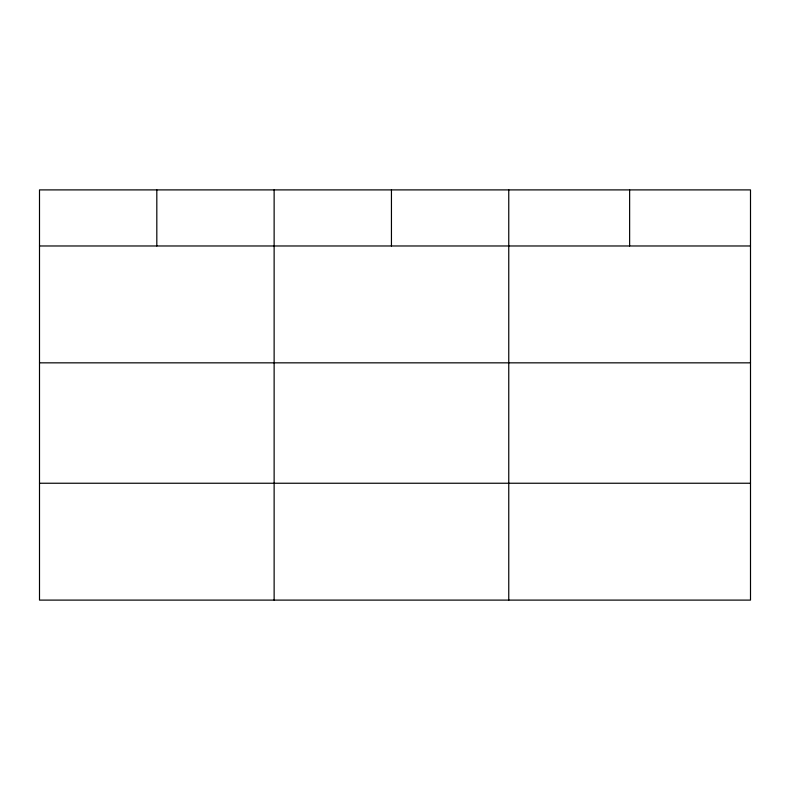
<?xml version="1.0" encoding="UTF-8"?>
<svg xmlns="http://www.w3.org/2000/svg" width="790" height="790" viewBox="0 0 790 790"><rect width="100%" height="100%" fill="white"/><g stroke="black" fill="none" stroke-linecap="round" stroke-linejoin="round"><path stroke-width="1.19" d="M750.5 362.837L750.5 189.896L39.5 189.896L39.5 600.104L750.5 600.104L750.5 362.837L39.5 362.837M39.5 245.976L750.5 245.976M39.5 483.243L750.5 483.243M629.63 189.896L629.63 245.976M508.76 189.896L508.76 600.104M391.445 189.896L391.445 245.976M274.13 189.896L274.13 600.104M156.815 189.896L156.815 245.976"/></g></svg>
